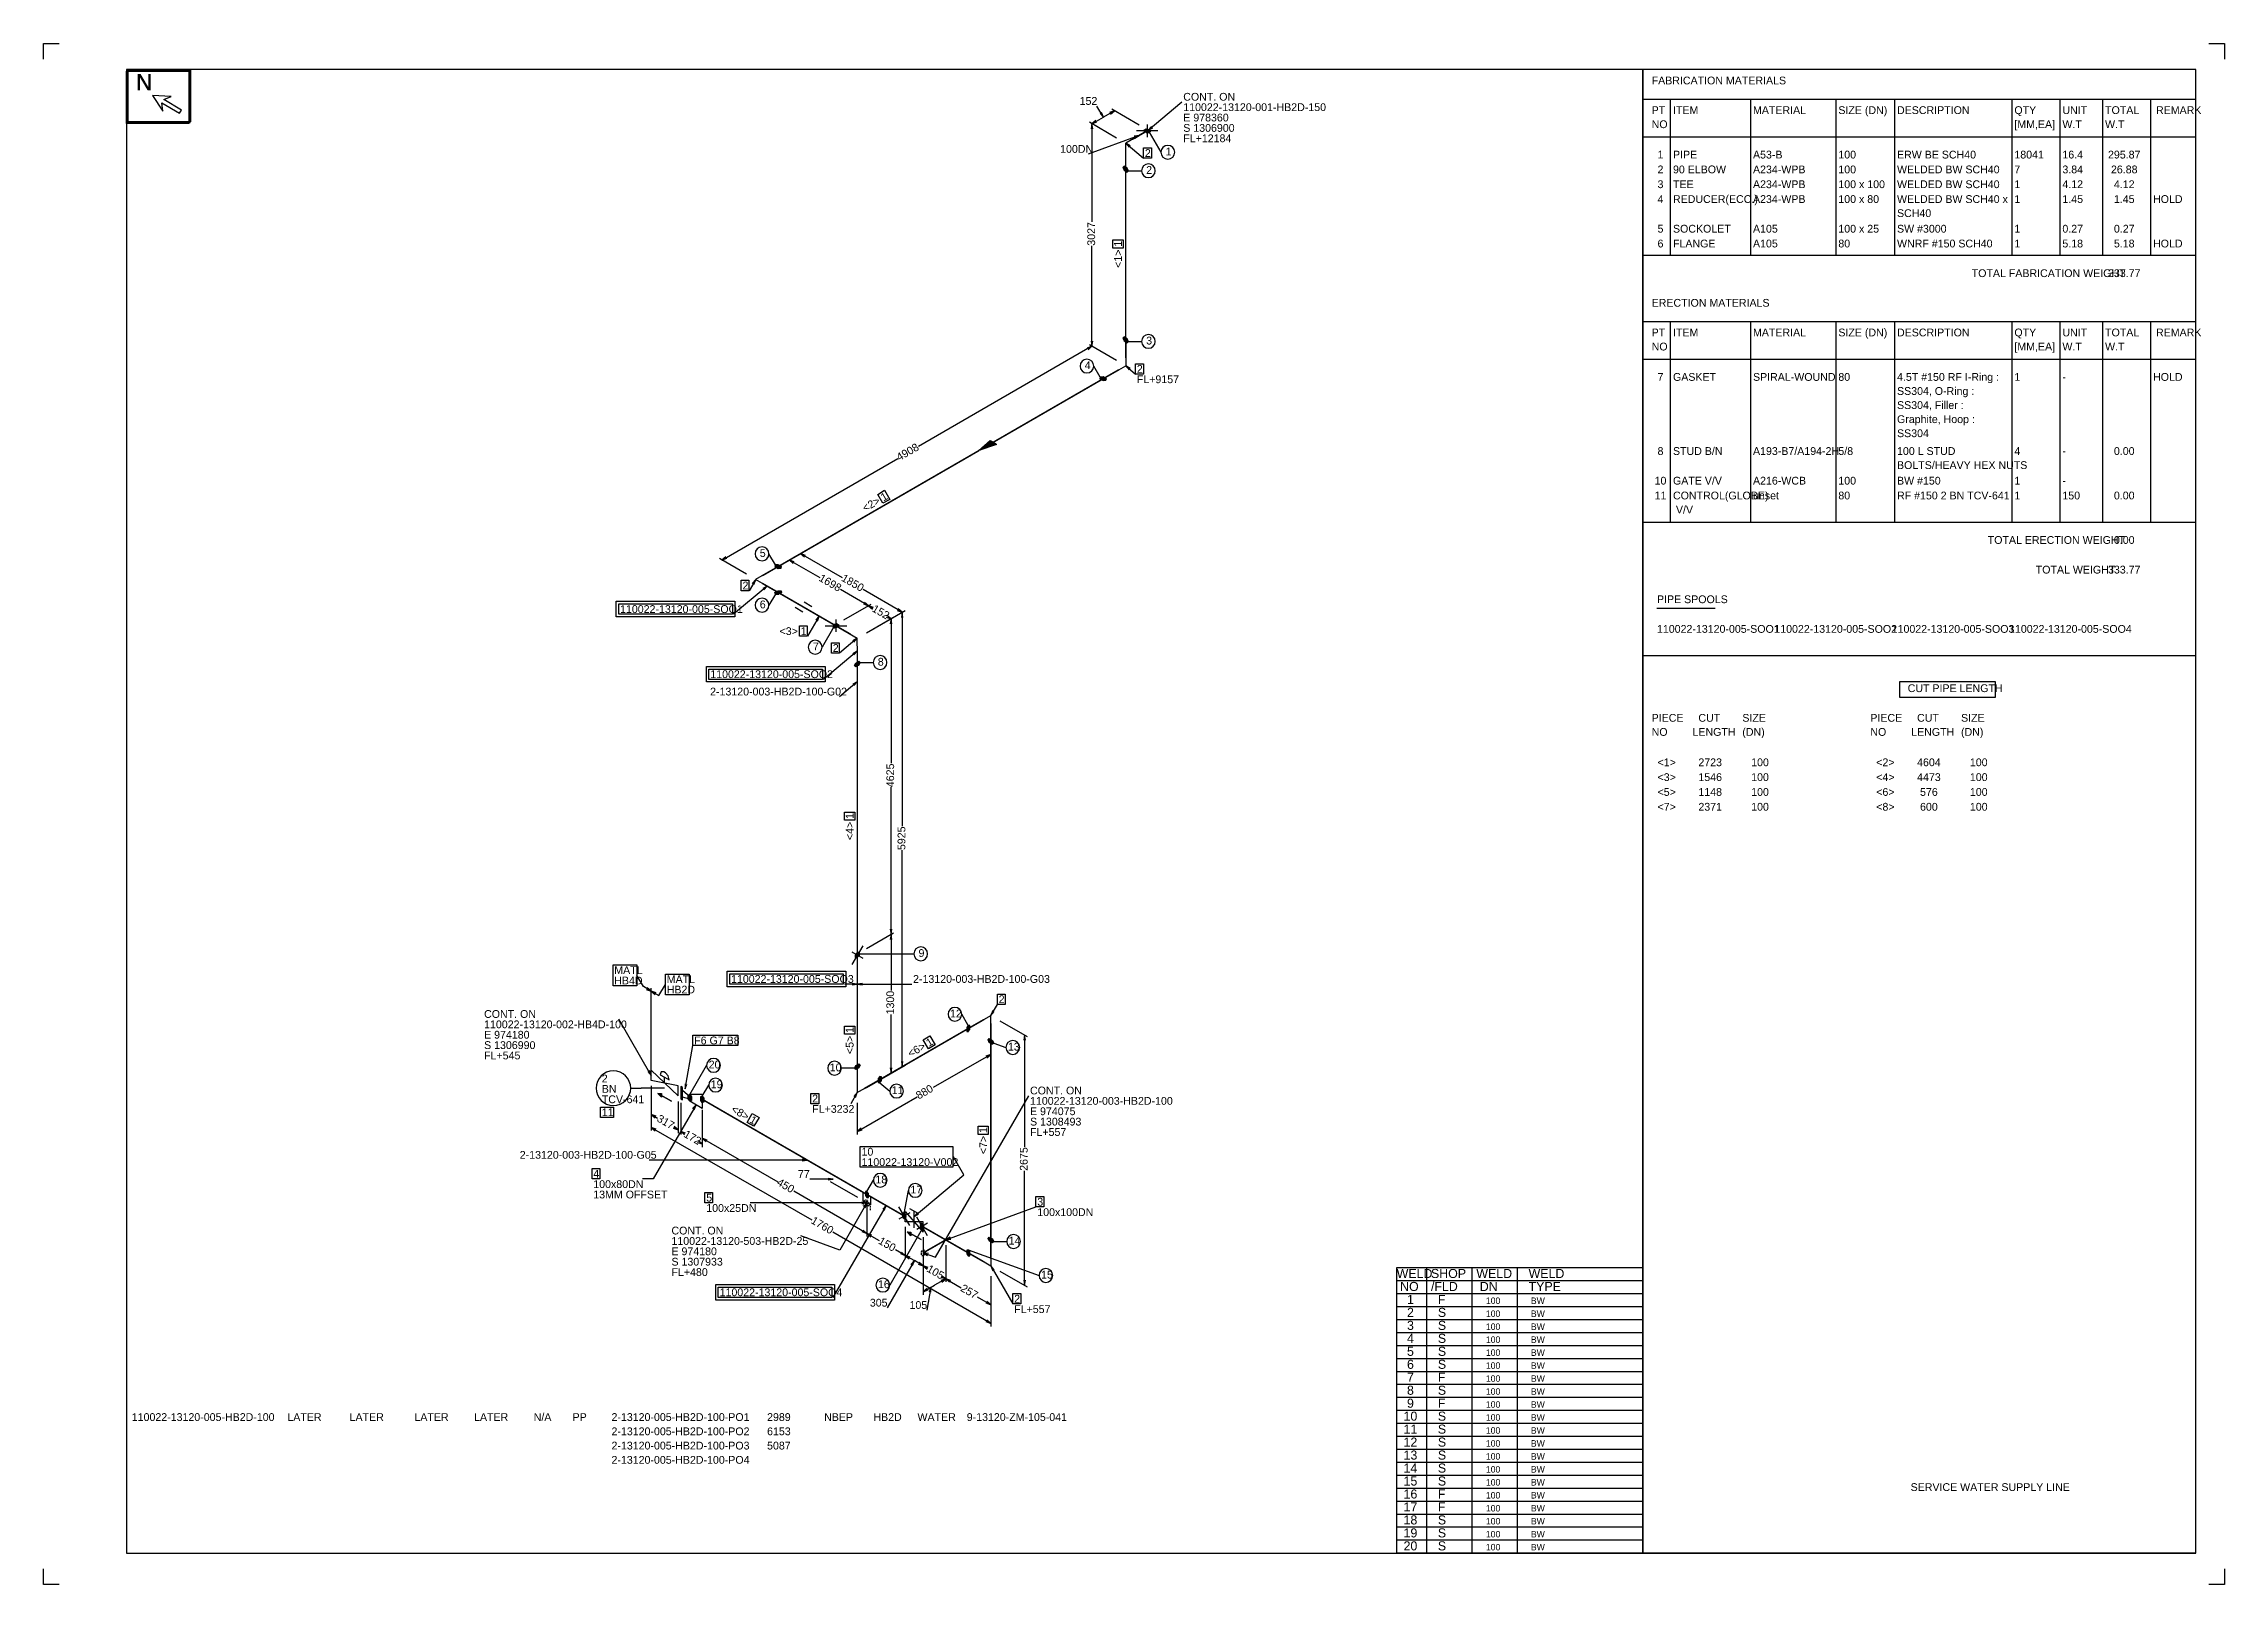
# Model space of a CAD drawing. Extents: x 0 to 841, y 0 to 594.
import ezdxf

# ---------------------------------------------------------------- set-up
doc = ezdxf.new("R2010")
doc.units = 0
doc.header["$MEASUREMENT"] = 0
doc.linetypes.add('GT100', pattern=[1, 0.666667, -0.333333])
doc.layers.add('GT_1', color=7, linetype='Continuous')
doc.styles.add('HTX1', font='O8116901', dxfattribs={"width": 1.02})

msp = doc.modelspace()

# ---------------------------------------------------------------- linework, layer by layer
at = {"color": 3}
for p, q in [((426, 560.6), (417.3, 555.608)), ((417.3, 552.6), (417.3, 555.608)), ((417.3, 479.8), (417.3, 469.792)), ((414.7, 468.3), (417.3, 469.792)), ((283.3, 392.4), (274.586, 387.4)), ((277.2, 385.9), (274.586, 387.4)), ((305.1, 369.8), (313.8, 364.808)), ((313.8, 361.8), (313.8, 364.808)), ((356.6, 214.3), (365.3, 219.292)), ((365.3, 216.3), (365.3, 219.292)), ((313.8, 199.6), (313.8, 189.608)), ((316.4, 191.1), (313.8, 189.608)), ((365.3, 132.8), (365.3, 122.808)), ((362.7, 124.3), (365.3, 122.808))]:
    msp.add_line(p, q, dxfattribs=at)
at = {"layer": 'GT_1', "flags": 128}
for points in [[(0, 588), (0, 594), (6, 594)], [(835, 594), (841, 594), (841, 588)], [(32, 12), (830, 12), (830, 12), (616.7, 12), (616.7, 584), (32, 584), (32, 12)], [(56, 583.2), (56, 563.2), (32, 563.2), (32, 583.4), (56.2, 583.4), (56.2, 563.4), (32.2, 563.4), (32.2, 583.6), (56.4, 583.6), (56.4, 563.6), (32.4, 563.6), (32.4, 583.8), (56.6, 583.8), (56.6, 563.8), (32.6, 563.8), (32.6, 584)], [(830, 12), (830, 584), (616.7, 584), (616.7, 12), (830, 12)], [(42, 574), (46, 568), (45.6, 571.2), (52.4, 567.2), (53.2, 568.4), (46.4, 572.4), (49.2, 573.6), (42, 574)], [(616.7, 572.571), (830, 572.571)], [(627.329, 572.571), (627.329, 512.402)], [(658.186, 572.571), (658.186, 512.402)], [(691.1, 572.571), (691.1, 512.402)], [(713.729, 572.571), (713.729, 512.402)], [(758.986, 572.571), (758.986, 512.402)], [(777.5, 572.571), (777.5, 512.402)], [(793.957, 572.571), (793.957, 512.402)], [(812.471, 572.571), (812.471, 512.402)], [(413.8, 557.6), (403.3, 563.7)], [(413.8, 557.6), (403.3, 563.7)], [(404.3, 563.1), (408.7, 565.6)], [(405.8, 564.4), (404.3, 563.1), (406.2, 563.8)], [(408.7, 565.6), (406.2, 569.9)], [(407.4, 567.1), (408.7, 565.6), (408, 567.5)], [(413, 568.1), (408.7, 565.6)], [(411.5, 566.8), (413, 568.1), (411.1, 567.4)], [(422.5, 562.6), (412, 568.7)], [(426, 560.6), (439, 571.5)], [(422.5, 558.6), (402.8, 551.4)], [(404.6, 561.1), (404.3, 563.1), (404, 561.1)], [(404.3, 563.1), (404.3, 525.3)], [(419, 554.6), (417.3, 555.6), (418.6, 554.1)], [(417.3, 555.6), (424.2, 549.8)], [(420.8, 557.6), (422.5, 558.6), (420.5, 558.3)], [(429.7, 560.4), (421.4, 560.4)], [(426.8, 560.1), (426, 559.6), (424.8, 559.9), (424.3, 560.6), (425.2, 561.1), (426.4, 560.8), (426.8, 560.1)], [(424.3, 560.6), (426.514, 560.6)], [(424.443, 560.4), (426.629, 560.4)], [(424.586, 560.2), (426.743, 560.2)], [(424.66, 560.8), (426.4, 560.8)], [(424.729, 560), (426.64, 560)], [(425.02, 561), (425.6, 561)], [(425.2, 559.8), (426.32, 559.8)], [(425.6, 562.8), (425.6, 558)], [(427.3, 562.1), (426, 560.6), (427.7, 561.6)], [(426.4, 559.9), (430.9, 552.1)], [(616.7, 558.117), (830, 558.117)], [(417.9, 544.5), (418.4, 545), (417.9, 546), (416.7, 546.7), (416.2, 546.2), (416.7, 545.2), (417.9, 544.5)], [(424.2, 553.8), (427.2, 553.8), (427.2, 549.8), (424.2, 549.8), (424.2, 553.8)], [(416.2, 546.2), (417.557, 546.2)], [(416.3, 546), (417.9, 546)], [(416.4, 546.4), (417.214, 546.4)], [(416.4, 545.8), (418, 545.8)], [(416.5, 545.6), (418.1, 545.6)], [(416.6, 545.4), (418.2, 545.4)], [(416.7, 545.2), (418.3, 545.2)], [(417.043, 545), (418.4, 545)], [(417.386, 544.8), (418.2, 544.8)], [(418.4, 545), (423.4, 545)], [(404.3, 477.3), (404.3, 516.1)], [(412.4, 515.2), (412.4, 518.3), (416.3, 518.3), (416.3, 515.2), (412.4, 515.2)], [(616.7, 512.402), (830, 512.402)], [(417.9, 478.7), (418.4, 479.2), (417.9, 480.2), (416.7, 480.9), (416.2, 480.4), (416.7, 479.4), (417.9, 478.7)], [(416.2, 480.4), (417.557, 480.4)], [(416.3, 480.2), (417.9, 480.2)], [(416.4, 480.6), (417.214, 480.6)], [(416.4, 480), (418, 480)], [(416.5, 479.8), (418.1, 479.8)], [(416.6, 479.6), (418.2, 479.6)], [(416.7, 479.4), (418.3, 479.4)], [(616.7, 486.857), (830, 486.857)], [(627.329, 486.857), (627.329, 409.545)], [(658.186, 486.857), (658.186, 409.545)], [(691.1, 486.857), (691.1, 409.545)], [(713.729, 486.857), (713.729, 409.545)], [(758.986, 486.857), (758.986, 409.545)], [(777.5, 486.857), (777.5, 409.545)], [(793.957, 486.857), (793.957, 409.545)], [(812.471, 486.857), (812.471, 409.545)], [(404.3, 477.3), (337.4, 438.7)], [(402.8, 476), (404.3, 477.3), (402.4, 476.6)], [(413.8, 471.8), (403.3, 477.9)], [(413.8, 471.8), (403.3, 477.9)], [(404, 479.3), (404.3, 477.3), (404.6, 479.3)], [(417.043, 479.2), (418.4, 479.2)], [(417.386, 479), (418.2, 479)], [(418.4, 479.2), (423.4, 479.2)], [(616.7, 472.402), (830, 472.402)], [(407.5, 465.4), (405, 469.7)], [(408.6, 464.1), (409.7, 464.2), (409.9, 464.8), (408.6, 465.5), (407.5, 465.4), (407.3, 464.8), (408.6, 464.1)], [(407.3, 464.8), (409.9, 464.8)], [(407.367, 465), (409.529, 465)], [(407.433, 465.2), (409.157, 465.2)], [(407.5, 465.4), (408.786, 465.4)], [(407.671, 464.6), (409.833, 464.6)], [(408.043, 464.4), (409.767, 464.4)], [(408.414, 464.2), (409.7, 464.2)], [(419, 468.8), (417.3, 469.8), (418.6, 468.3)], [(417.3, 469.8), (421.1, 466.6)], [(421.1, 470.6), (424.1, 470.6), (424.1, 466.6), (421.1, 466.6), (421.1, 470.6)], [(366.2, 440.3), (367.5, 439.5), (360.7, 437.1), (365, 441), (367.4, 439.6), (361.2, 437.4), (365.1, 440.9), (367.2, 439.7), (361.8, 437.7), (365.3, 440.8), (367, 439.8), (362.3, 438.1), (365.5, 440.7), (366.9, 439.9), (362.8, 438.3), (365.6, 440.6), (366.7, 440), (363.4, 438.7), (365.8, 440.5), (366.5, 440.1), (363.8, 438.9), (366, 440.4), (366.4, 440.2), (364.4, 439.3), (366.1, 440.3), (366.2, 440.3), (360.7, 437.1)], [(261.6, 394.9), (329.4, 434)], [(321.7, 420.2), (324.3, 421.8), (326.3, 418.3), (323.7, 416.8), (321.7, 420.2)], [(616.7, 409.545), (830, 409.545)], [(271.1, 389.4), (260.6, 395.5)], [(263.1, 396.2), (261.6, 394.9), (263.5, 395.6)], [(278.1, 389.4), (293, 398)], [(278.1, 389.4), (288.6, 395.5)], [(282.2, 393), (279.7, 397.3)], [(293.8, 396.7), (291.9, 397.4), (293.4, 396.1)], [(291.9, 397.4), (308, 388.2)], [(269, 387.1), (272, 387.1), (272, 383.1), (269, 383.1), (269, 387.1)], [(274.6, 387.4), (272.1, 383.1)], [(273.9, 385.5), (274.6, 387.4), (273.3, 385.9)], [(283.3, 391.7), (284.4, 391.8), (284.6, 392.4), (283.3, 393.1), (282.2, 393), (282, 392.4), (283.3, 391.7)], [(282, 392.4), (284.6, 392.4)], [(282.067, 392.6), (284.229, 392.6)], [(282.133, 392.8), (283.857, 392.8)], [(282.2, 393), (283.486, 393)], [(282.371, 392.2), (284.533, 392.2)], [(282.743, 392), (284.467, 392)], [(283.114, 391.8), (284.4, 391.8)], [(289.5, 394.2), (287.6, 394.9), (289.1, 393.6)], [(287.6, 394.9), (299.3, 388.2)], [(220.8, 379), (266.6, 379), (266.6, 373), (220.8, 373), (220.8, 379)], [(279, 384.9), (266, 374)], [(277.7, 383.4), (279, 384.9), (277.3, 383.9)], [(282.2, 381.8), (279.7, 377.5)], [(283.3, 381.7), (282.2, 381.8), (282, 382.4), (283.3, 383.1), (284.4, 383), (284.6, 382.4), (283.3, 381.7)], [(282, 382.4), (284.6, 382.4)], [(282.067, 382.2), (284.229, 382.2)], [(282.133, 382), (283.857, 382)], [(282.2, 381.8), (283.486, 381.8)], [(282.371, 382.6), (284.533, 382.6)], [(282.743, 382.8), (284.467, 382.8)], [(283.114, 383), (284.4, 383)], [(296.3, 376.9), (293.3, 378.7)], [(318.1, 377.3), (307.3, 383.5)], [(331.1, 374.8), (316, 383.5)], [(316.2, 378), (318.1, 377.3), (316.6, 378.6)], [(221.8, 378), (265.6, 378), (265.6, 374), (221.8, 374), (221.8, 378)], [(289.8, 376.7), (292.8, 374.9)], [(299.1, 373.3), (294.6, 365.5)], [(298.4, 371.4), (299.1, 373.3), (297.8, 371.8)], [(304.3, 369.3), (305.1, 368.8), (306.3, 369.1), (306.8, 369.8), (305.9, 370.3), (304.7, 370), (304.3, 369.3)], [(305.5, 372), (305.5, 367.2)], [(305.5, 370.2), (306.08, 370.2)], [(308.6, 371.8), (319.1, 377.9)], [(308.6, 371.8), (319.1, 377.9)], [(317.3, 366.8), (332.2, 375.4)], [(317.3, 366.8), (332.2, 375.4)], [(317.3, 366.8), (327.8, 372.9)], [(317.3, 366.8), (327.8, 372.9)], [(320, 376.6), (318.1, 377.3), (319.6, 376)], [(318.1, 377.3), (319.8, 376.3)], [(324.9, 372.9), (326.8, 372.3), (325.2, 373.5)], [(326.8, 372.3), (326, 372.7)], [(327.1, 370.3), (326.8, 372.3), (326.5, 370.3)], [(326.8, 372.3), (326.8, 316.6)], [(329.2, 375.5), (331.1, 374.8), (329.6, 376.1)], [(331.4, 372.8), (331.1, 374.8), (330.8, 372.8)], [(331.1, 374.8), (331.1, 292.3)], [(644.626, 376.257), (622.186, 376.257)], [(291.5, 369.5), (294.5, 369.5), (294.5, 365.5), (291.5, 365.5), (291.5, 369.5)], [(304.7, 369.1), (300.2, 361.3)], [(301.4, 369.6), (309.7, 369.6)], [(303.8, 363), (306.8, 363), (306.8, 359), (303.8, 359), (303.8, 363)], [(304.357, 369.4), (306.514, 369.4)], [(304.46, 369.2), (306.371, 369.2)], [(304.471, 369.6), (306.657, 369.6)], [(304.586, 369.8), (306.8, 369.8)], [(304.7, 370), (306.44, 370)], [(304.78, 369), (305.9, 369)], [(313.8, 364.8), (306.9, 359)], [(312.5, 363.3), (313.8, 364.8), (312.1, 363.8)], [(255.6, 353.9), (301.4, 353.9), (301.4, 347.9), (255.6, 347.9), (255.6, 353.9)], [(313.8, 359.8), (300.8, 348.9)], [(312.5, 358.3), (313.8, 359.8), (312.1, 358.8)], [(313.2, 353.7), (312.7, 354.2), (313.2, 355.2), (314.4, 355.9), (314.9, 355.4), (314.4, 354.4), (313.2, 353.7)], [(312.7, 354.2), (314.057, 354.2)], [(312.8, 354.4), (314.4, 354.4)], [(312.9, 354.6), (314.5, 354.6)], [(312.9, 354), (313.714, 354)], [(313, 354.8), (314.6, 354.8)], [(313.1, 355), (314.7, 355)], [(313.2, 355.2), (314.8, 355.2)], [(313.543, 355.4), (314.9, 355.4)], [(313.886, 355.6), (314.7, 355.6)], [(314.9, 355.4), (319.9, 355.4)], [(616.7, 358.117), (830, 358.117)], [(256.6, 352.9), (300.4, 352.9), (300.4, 348.9), (256.6, 348.9), (256.6, 352.9)], [(313.8, 348), (306.9, 342.2)], [(312.5, 346.5), (313.8, 348), (312.1, 347)], [(715.786, 348.029), (752.557, 348.029), (752.557, 341.971), (715.786, 341.971), (715.786, 348.029)], [(326.8, 250.6), (326.8, 307.3)], [(308.9, 294.6), (308.9, 297.7), (312.8, 297.7), (312.8, 294.6), (308.9, 294.6)], [(331.1, 199.6), (331.1, 283.1)], [(326.5, 252.6), (326.8, 250.6), (327.1, 252.6)], [(315.9, 246.2), (311.7, 239)], [(317.3, 245.1), (327.8, 251.2)], [(317.3, 245.1), (327.8, 251.2)], [(327.1, 248.6), (326.8, 250.6), (326.5, 248.6)], [(326.8, 250.6), (326.8, 229)], [(219.6, 238.8), (228.8, 238.8), (228.8, 230.8), (219.6, 230.8), (219.6, 238.8)], [(263.6, 236.4), (309.4, 236.4), (309.4, 230.4), (263.6, 230.4), (263.6, 236.4)], [(311.7, 243.8), (315.9, 241.4)], [(313, 242.6), (313, 241.7), (313.8, 241.7), (314.6, 242.6), (314.6, 243.6), (313.8, 243.6), (313, 242.6)], [(313, 242.6), (314.6, 242.6)], [(313, 242.4), (314.422, 242.4)], [(313, 242.2), (314.244, 242.2)], [(313, 242), (314.067, 242)], [(313, 241.8), (313.889, 241.8)], [(313.16, 242.8), (314.6, 242.8)], [(313.32, 243), (314.6, 243)], [(313.48, 243.2), (314.6, 243.2)], [(313.64, 243.4), (314.6, 243.4)], [(313.8, 243.6), (314.6, 243.6)], [(314.6, 243.1), (335.6, 243.1)], [(231.3, 230.5), (228.8, 234.8)], [(234.3, 228.7), (231.3, 230.5)], [(232.4, 229.4), (234.3, 228.7), (232.8, 230)], [(234.3, 198.2), (234.3, 229.9)], [(234.3, 198.2), (234.3, 229.9)], [(236.2, 228), (234.3, 228.7), (235.8, 227.4)], [(234.3, 228.7), (237.3, 227)], [(237.3, 227), (239.8, 231.3)], [(239.8, 235.3), (249, 235.3), (249, 227.3), (239.8, 227.3), (239.8, 235.3)], [(264.6, 235.4), (308.4, 235.4), (308.4, 231.4), (264.6, 231.4), (264.6, 235.4)], [(313.8, 231.4), (308.8, 231.4)], [(311.8, 231.1), (313.8, 231.4), (311.8, 231.7)], [(315.8, 231.7), (313.8, 231.4), (315.8, 231.1)], [(313.8, 231.4), (334.8, 231.4)], [(367.8, 227.6), (370.8, 227.6), (370.8, 223.6), (367.8, 223.6), (367.8, 227.6)], [(326.8, 197.1), (326.8, 219.7)], [(356.6, 215.5), (354.1, 219.8)], [(365.3, 219.3), (367.8, 223.6)], [(366, 221.2), (365.3, 219.3), (366.6, 220.8)], [(234.3, 196.2), (221.8, 217.9)], [(250.4, 211.7), (267.7, 211.7), (267.7, 207.7), (250.4, 207.7), (250.4, 211.7)], [(308.9, 212.1), (308.9, 215.2), (312.8, 215.2), (312.8, 212.1), (308.9, 212.1)], [(339.2, 209.9), (341.8, 211.5), (343.8, 208), (341.2, 206.5), (339.2, 209.9)], [(357.2, 215.4), (356.6, 215.5), (356, 214.7), (356, 213.2), (356.6, 213.1), (357.2, 213.9), (357.2, 215.4)], [(356, 214.6), (357.2, 214.6)], [(356, 214.4), (357.2, 214.4)], [(356, 214.2), (357.2, 214.2)], [(356, 214), (357.2, 214)], [(356, 213.8), (357.125, 213.8)], [(356, 213.6), (356.975, 213.6)], [(356, 213.4), (356.825, 213.4)], [(356, 213.2), (356.675, 213.2)], [(356.075, 214.8), (357.2, 214.8)], [(356.225, 215), (357.2, 215)], [(356.375, 215.2), (357.2, 215.2)], [(356.525, 215.4), (357.2, 215.4)], [(364.7, 208.9), (364.2, 209.9), (364.7, 210.4), (365.9, 209.7), (366.4, 208.7), (365.9, 208.2), (364.7, 208.9)], [(365.3, 215.3), (365.3, 203.1)], [(368.8, 217.3), (379.3, 211.2)], [(378.6, 209.8), (378.3, 211.8), (378, 209.8)], [(378.3, 211.8), (378.3, 168.7)], [(247.4, 191), (250.4, 207.7)], [(365.3, 204.3), (343.1, 191.5)], [(363.8, 203), (365.3, 204.3), (363.4, 203.6)], [(364.25, 209.8), (365.729, 209.8)], [(364.3, 210), (365.386, 210)], [(364.35, 209.6), (365.95, 209.6)], [(364.45, 209.4), (366.05, 209.4)], [(364.5, 210.2), (365.043, 210.2)], [(364.55, 209.2), (366.15, 209.2)], [(364.65, 209), (366.25, 209)], [(364.871, 208.8), (366.35, 208.8)], [(365.214, 208.6), (366.3, 208.6)], [(365.557, 208.4), (366.1, 208.4)], [(366.4, 208.7), (371.1, 207)], [(233, 197.7), (234.3, 196.2), (233.6, 198.1)], [(244.7, 190.2), (244.7, 192.2), (234.3, 194.3), (234.3, 198.2), (244.7, 188.3), (244.7, 190.2)], [(239.5, 193.2), (239.5, 195.5), (241.2, 194.5), (240.9, 196), (239.8, 197.2), (239.2, 197.6), (238.1, 197.6), (237.8, 196.5), (239.5, 195.5)], [(249.2, 188.8), (255.7, 200.1)], [(312.7, 199), (307.7, 199)], [(313.2, 198.5), (312.7, 199), (313.2, 200), (314.4, 200.7), (314.9, 200.2), (314.4, 199.2), (313.2, 198.5)], [(312.7, 199), (314.057, 199)], [(312.8, 199.2), (314.4, 199.2)], [(312.9, 199.4), (314.5, 199.4)], [(312.9, 198.8), (313.714, 198.8)], [(313, 199.6), (314.6, 199.6)], [(313.1, 199.8), (314.7, 199.8)], [(313.2, 200), (314.8, 200)], [(313.543, 200.2), (314.9, 200.2)], [(313.886, 200.4), (314.7, 200.4)], [(317.3, 191.6), (332.2, 200.2)], [(317.3, 191.6), (327.8, 197.7)], [(323.1, 195.7), (322.5, 195.8), (321.9, 195), (321.9, 193.5), (322.5, 193.4), (323.1, 194.2), (323.1, 195.7)], [(321.9, 195), (323.1, 195)], [(321.9, 194.8), (323.1, 194.8)], [(321.9, 194.6), (323.1, 194.6)], [(321.9, 194.4), (323.1, 194.4)], [(321.9, 194.2), (323.1, 194.2)], [(321.9, 194), (322.95, 194)], [(321.9, 193.8), (322.8, 193.8)], [(321.9, 193.6), (322.65, 193.6)], [(322.05, 195.2), (323.1, 195.2)], [(322.2, 195.4), (323.1, 195.4)], [(322.35, 195.6), (323.1, 195.6)], [(326.5, 199.1), (326.8, 197.1), (327.1, 199.1)], [(330.8, 201.6), (331.1, 199.6), (331.4, 201.6)], [(226.4, 191.3), (230.5, 191.3)], [(239.5, 191.3), (230.5, 191.3)], [(234.3, 192.2), (234.3, 180)], [(234.3, 192.2), (234.3, 175)], [(242.2, 186.3), (236.9, 189.3), (238.3, 189.2), (238.3, 187.8), (236.9, 189.3), (242.2, 186.3)], [(244.7, 186.2), (244.7, 174)], [(246.4, 189.2), (246.4, 191.6), (245.7, 192), (245.7, 187.2), (246.4, 186.8), (246.4, 189.2)], [(245.7, 185.6), (245.7, 173.4)], [(246.4, 190.5), (249.2, 188.1), (249.2, 187.1), (246.4, 187.8)], [(247.4, 193), (247.4, 191), (248.1, 192.9)], [(248.6, 188.7), (249.2, 188.8), (249.8, 188), (249.8, 186.5), (249.2, 186.4), (248.6, 187.2), (248.6, 188.7)], [(248.6, 188.6), (249.35, 188.6)], [(248.6, 188.4), (249.5, 188.4)], [(248.6, 188.2), (249.65, 188.2)], [(248.6, 188), (249.8, 188)], [(248.6, 187.8), (249.8, 187.8)], [(248.6, 187.6), (249.8, 187.6)], [(248.6, 187.4), (249.8, 187.4)], [(248.6, 187.2), (249.8, 187.2)], [(248.75, 187), (249.8, 187)], [(248.9, 186.8), (249.8, 186.8)], [(249.05, 186.6), (249.8, 186.6)], [(254, 187), (254, 183.5), (249.2, 186.3), (249.2, 189), (254, 189), (254, 187)], [(253.4, 188.1), (254, 188.2), (254.6, 187.4), (254.6, 185.9), (254, 185.8), (253.4, 186.6), (253.4, 188.1)], [(253.4, 188), (254.15, 188)], [(253.4, 187.8), (254.3, 187.8)], [(253.4, 187.6), (254.45, 187.6)], [(253.4, 187.4), (254.6, 187.4)], [(253.4, 187.2), (254.6, 187.2)], [(253.4, 187), (254.6, 187)], [(253.4, 186.8), (254.6, 186.8)], [(253.4, 186.6), (254.6, 186.6)], [(253.55, 186.4), (254.6, 186.4)], [(253.7, 186.2), (254.6, 186.2)], [(253.85, 186), (254.6, 186)], [(254, 188.2), (256.5, 192.5)], [(295.9, 189.3), (298.9, 189.3), (298.9, 185.3), (295.9, 185.3), (295.9, 189.3)], [(313.8, 189.6), (311.3, 185.3)], [(313.1, 187.7), (313.8, 189.6), (312.5, 188.1)], [(313.8, 174.6), (336.9, 187.9)], [(313.8, 185.6), (313.8, 173.4)], [(322.5, 193.4), (326.3, 190.2)], [(339.2, 127.8), (343.9, 126.1), (379.9, 188.4)], [(214.7, 184), (219.8, 184), (219.8, 180), (214.7, 180), (214.7, 184)], [(251.6, 184.9), (235.1, 156.3), (231, 156.3)], [(236.2, 180.5), (234.3, 181.2), (235.8, 179.9)], [(234.3, 181.2), (236.8, 179.7)], [(250.9, 183), (251.6, 184.9), (250.3, 183.4)], [(254, 183), (254, 170.8)], [(254, 180.8), (254, 168.6)], [(273.3, 181.5), (275.9, 180), (273.9, 176.6), (271.3, 178.1), (273.3, 181.5)], [(236.2, 175.5), (234.3, 176.2), (235.8, 174.9)], [(234.3, 176.2), (296.2, 140.5)], [(242.8, 175.9), (244.7, 175.2), (243.2, 176.5)], [(244.7, 175.2), (243.1, 176.1)], [(247.6, 173.9), (245.7, 174.6), (247.2, 173.3)], [(245.7, 174.6), (247.2, 173.7)], [(252.1, 170.4), (254, 169.8), (252.4, 171)], [(254, 169.8), (253.4, 170.1)], [(255.9, 171.3), (254, 172), (255.5, 170.7)], [(254, 172), (283.1, 155.2)], [(315.3, 175.9), (313.8, 174.6), (315.7, 175.3)], [(314.9, 168.8), (350.6, 168.8), (350.6, 160.8), (314.9, 160.8), (314.9, 168.8)], [(360.4, 173.5), (360.4, 176.6), (364.3, 176.6), (364.3, 173.5), (360.4, 173.5)], [(211.5, 160.3), (214.5, 160.3), (214.5, 156.3), (211.5, 156.3), (211.5, 160.3)], [(294.5, 163.6), (233.5, 163.6)], [(292.5, 163.3), (294.5, 163.6), (292.5, 163.9)], [(335.7, 141.8), (354.9, 157.9), (350.9, 164.8)], [(317.5, 135.3), (289.3, 151.6)], [(304.5, 156.2), (295.5, 156.2)], [(302.5, 155.9), (304.5, 156.2), (302.5, 156.5)], [(314, 152.3), (303.5, 158.4)], [(314, 149.1), (303.5, 155.2)], [(316.9, 149.9), (317.5, 149.1), (318.1, 149.2), (318.1, 150.7), (317.5, 151.5), (316.9, 151.4), (316.9, 149.9)], [(316.9, 151.4), (317.575, 151.4)], [(317.5, 151.5), (320, 155.8)], [(331.9, 143), (333.5, 151.9)], [(378.3, 115.3), (378.3, 159.4)], [(255, 151.1), (258, 151.1), (258, 147.1), (255, 147.1), (255, 151.1)], [(317.5, 147.1), (272.5, 147.1)], [(317.5, 147.1), (307, 128.9), (292, 134.4)], [(324.9, 146.1), (304.4, 110.6)], [(315.5, 146.8), (317.5, 147.1), (315.5, 147.4)], [(317.5, 150.3), (318.9, 149.5), (318.9, 146.3), (316.1, 147.9), (316.1, 151.1), (317.5, 150.3)], [(316.8, 145.2), (317.5, 147.1), (316.2, 145.6)], [(316.9, 151.2), (317.725, 151.2)], [(316.9, 151), (317.875, 151)], [(316.9, 150.8), (318.025, 150.8)], [(316.9, 150.6), (318.1, 150.6)], [(316.9, 150.4), (318.1, 150.4)], [(316.9, 150.2), (318.1, 150.2)], [(316.9, 150), (318.1, 150)], [(316.975, 149.8), (318.1, 149.8)], [(317.125, 149.6), (318.1, 149.6)], [(317.275, 149.4), (318.1, 149.4)], [(317.425, 149.2), (318.1, 149.2)], [(317.5, 148.3), (317.5, 134.1)], [(317.5, 146.3), (317.5, 134.1)], [(324.2, 144.2), (324.9, 146.1), (323.6, 144.6)], [(334, 138.4), (329.8, 145.6)], [(334, 143.2), (329.8, 140.8)], [(332.3, 142.8), (331.5, 143.2), (331.1, 142.5), (331.5, 141.3), (332.3, 140.8), (332.7, 141.6), (332.3, 142.8)], [(331.386, 143), (331.9, 143)], [(339.2, 137.8), (339.2, 139.8), (332.3, 139.8), (332.3, 143.8), (339.2, 135.8), (339.2, 137.8)], [(337.5, 142.8), (334, 144.8)], [(335.7, 137.4), (335.7, 143.8)], [(337, 143.3), (335.7, 141.8), (337.4, 142.8)], [(347.9, 132.8), (382.7, 145.5)], [(382.7, 149.5), (385.7, 149.5), (385.7, 145.5), (382.7, 145.5), (382.7, 149.5)], [(365.3, 100.6), (304.3, 135.8)], [(315.6, 136), (317.5, 135.3), (316, 136.6)], [(319.4, 134.6), (317.5, 135.3), (319, 134)], [(317.5, 135.3), (322.2, 132.6)], [(338.8, 137.1), (326.3, 115.4)], [(331.133, 142.4), (332.433, 142.4)], [(331.157, 142.6), (332.367, 142.6)], [(331.2, 142.2), (332.5, 142.2)], [(331.267, 142), (332.567, 142)], [(331.271, 142.8), (332.3, 142.8)], [(331.333, 141.8), (332.633, 141.8)], [(331.4, 141.6), (332.7, 141.6)], [(331.467, 141.4), (332.6, 141.4)], [(331.66, 141.2), (332.5, 141.2)], [(332.3, 137.8), (332.3, 125.6)], [(332.3, 137.8), (332.3, 125.6)], [(338.4, 132.9), (333.1, 135.9), (334.5, 135.8), (334.5, 134.4), (333.1, 135.9), (338.4, 132.9)], [(340.9, 134.4), (336.7, 141.6)], [(340.9, 139.2), (336.7, 136.8)], [(339.2, 138.8), (338.4, 139.2), (338, 138.5), (338.4, 137.3), (339.2, 136.8), (339.6, 137.6), (339.2, 138.8)], [(338.033, 138.4), (339.333, 138.4)], [(338.057, 138.6), (339.267, 138.6)], [(338.1, 138.2), (339.4, 138.2)], [(338.167, 138), (339.467, 138)], [(338.171, 138.8), (339.2, 138.8)], [(338.233, 137.8), (339.533, 137.8)], [(338.286, 139), (338.8, 139)], [(338.3, 137.6), (339.6, 137.6)], [(338.367, 137.4), (339.5, 137.4)], [(338.56, 137.2), (339.4, 137.2)], [(332.3, 126.8), (328.5, 129)], [(330.4, 127.5), (332.3, 126.8), (330.8, 128.1)], [(334.2, 126.1), (332.3, 126.8), (333.8, 125.5)], [(332.3, 126.8), (335.8, 124.8)], [(339.2, 133.8), (339.2, 121.6)], [(339.2, 133.8), (339.2, 121.6)], [(341.2, 127.5), (339.2, 127.8), (340.9, 126.8)], [(349.6, 133.8), (347.9, 132.8), (349.9, 133.1)], [(347.9, 130.8), (347.9, 116.6)], [(347.9, 130.8), (347.9, 116.6)], [(347.9, 130.8), (347.9, 116.6)], [(356, 127.4), (356.6, 126.6), (357.2, 126.7), (357.2, 128.2), (356.6, 129), (356, 128.9), (356, 127.4)], [(356, 128.8), (356.75, 128.8)], [(356, 128.6), (356.9, 128.6)], [(356, 128.4), (357.05, 128.4)], [(356, 128.2), (357.2, 128.2)], [(356, 128), (357.2, 128)], [(356, 127.8), (357.2, 127.8)], [(356, 127.6), (357.2, 127.6)], [(356, 127.4), (357.2, 127.4)], [(356.15, 127.2), (357.2, 127.2)], [(356.3, 127), (357.2, 127)], [(356.45, 126.8), (357.2, 126.8)], [(356.6, 129), (383.9, 119.1)], [(364.7, 132.4), (364.2, 133.4), (364.7, 133.9), (365.9, 133.2), (366.4, 132.2), (365.9, 131.7), (364.7, 132.4)], [(364.2, 133.4), (365.557, 133.4)], [(364.3, 133.2), (365.9, 133.2)], [(364.4, 133.6), (365.214, 133.6)], [(364.4, 133), (366, 133)], [(364.5, 132.8), (366.1, 132.8)], [(364.6, 132.6), (366.2, 132.6)], [(364.7, 132.4), (366.3, 132.4)], [(365.043, 132.2), (366.4, 132.2)], [(365.386, 132), (366.2, 132)], [(366.4, 132.2), (371.4, 132.2)], [(335.8, 124.8), (325.3, 106.6)], [(335.1, 122.9), (335.8, 124.8), (334.5, 123.3)], [(339.2, 122.8), (335.8, 124.8)], [(337.3, 123.5), (339.2, 122.8), (337.7, 124.1)], [(339.2, 123.8), (339.2, 111.6)], [(341.1, 122.1), (339.2, 122.8), (340.7, 121.5)], [(339.2, 122.8), (340.9, 121.8)], [(347.9, 117.8), (343.6, 115.3)], [(346, 118.4), (347.9, 117.8), (346.3, 119)], [(346.4, 116.5), (347.9, 117.8), (346, 117.1)], [(347.9, 117.8), (347.1, 118.2)], [(349.8, 117.1), (347.9, 117.8), (349.4, 116.5)], [(347.9, 117.8), (353.9, 114.3)], [(366.6, 121.3), (365.3, 122.8), (366, 120.9)], [(365.3, 122.8), (373.8, 108.1)], [(365.3, 118.8), (365.3, 106.6)], [(368.8, 120.8), (379.3, 114.7)], [(616.7, 122), (521.7, 122), (521.7, 12)], [(533.3, 122), (533.3, 117)], [(550.8, 122), (550.8, 117)], [(568.3, 122), (568.3, 117)], [(259.2, 115.6), (305, 115.6), (305, 109.6), (259.2, 109.6), (259.2, 115.6)], [(260.2, 114.6), (304, 114.6), (304, 110.6), (260.2, 110.6), (260.2, 114.6)], [(339.2, 112.8), (343.6, 115.3)], [(340.7, 114.1), (339.2, 112.8), (341.1, 113.5)], [(342.2, 114.6), (340.6, 105.7)], [(342.2, 112.6), (342.2, 114.6), (341.5, 112.7)], [(365.3, 107.8), (360.2, 110.7)], [(365.3, 116.6), (365.3, 99.4)], [(373.8, 112.1), (376.8, 112.1), (376.8, 108.1), (373.8, 108.1), (373.8, 112.1)], [(378, 117.3), (378.3, 115.3), (378.6, 117.3)], [(616.7, 117), (521.7, 117)], [(616.7, 112), (521.7, 112)], [(533.3, 117), (533.3, 112)], [(533.3, 112), (533.3, 107)], [(550.8, 117), (550.8, 112)], [(550.8, 112), (550.8, 107)], [(568.3, 117), (568.3, 112)], [(568.3, 112), (568.3, 107)], [(363.4, 108.5), (365.3, 107.8), (363.8, 109.1)], [(363.4, 101.3), (365.3, 100.6), (363.8, 101.9)], [(616.7, 107), (521.7, 107)], [(616.7, 102), (521.7, 102)], [(533.3, 107), (533.3, 102)], [(533.3, 102), (533.3, 97)], [(550.8, 107), (550.8, 102)], [(550.8, 102), (550.8, 97)], [(568.3, 107), (568.3, 102)], [(568.3, 102), (568.3, 97)], [(616.7, 97), (521.7, 97)], [(533.3, 97), (533.3, 92)], [(550.8, 97), (550.8, 92)], [(568.3, 97), (568.3, 92)], [(616.7, 92), (521.7, 92)], [(616.7, 87), (521.7, 87)], [(533.3, 92), (533.3, 87)], [(533.3, 87), (533.3, 82)], [(550.8, 92), (550.8, 87)], [(550.8, 87), (550.8, 82)], [(568.3, 92), (568.3, 87)], [(568.3, 87), (568.3, 82)], [(616.7, 82), (521.7, 82)], [(616.7, 77), (521.7, 77)], [(533.3, 82), (533.3, 77)], [(533.3, 77), (533.3, 72)], [(550.8, 82), (550.8, 77)], [(550.8, 77), (550.8, 72)], [(568.3, 82), (568.3, 77)], [(568.3, 77), (568.3, 72)], [(616.7, 72), (521.7, 72)], [(533.3, 72), (533.3, 67)], [(550.8, 72), (550.8, 67)], [(568.3, 72), (568.3, 67)], [(616.7, 67), (521.7, 67)], [(616.7, 62), (521.7, 62)], [(533.3, 67), (533.3, 62)], [(533.3, 62), (533.3, 57)], [(550.8, 67), (550.8, 62)], [(550.8, 62), (550.8, 57)], [(568.3, 67), (568.3, 62)], [(568.3, 62), (568.3, 57)], [(616.7, 57), (521.7, 57)], [(616.7, 52), (521.7, 52)], [(533.3, 57), (533.3, 52)], [(533.3, 52), (533.3, 47)], [(550.8, 57), (550.8, 52)], [(550.8, 52), (550.8, 47)], [(568.3, 57), (568.3, 52)], [(568.3, 52), (568.3, 47)], [(616.7, 47), (521.7, 47)], [(533.3, 47), (533.3, 42)], [(550.8, 47), (550.8, 42)], [(568.3, 47), (568.3, 42)], [(616.7, 42), (521.7, 42)], [(616.7, 37), (521.7, 37)], [(533.3, 42), (533.3, 37)], [(533.3, 37), (533.3, 32)], [(550.8, 42), (550.8, 37)], [(550.8, 37), (550.8, 32)], [(568.3, 42), (568.3, 37)], [(568.3, 37), (568.3, 32)], [(616.7, 32), (521.7, 32)], [(616.7, 27), (521.7, 27)], [(533.3, 32), (533.3, 27)], [(533.3, 27), (533.3, 22)], [(550.8, 32), (550.8, 27)], [(550.8, 27), (550.8, 22)], [(568.3, 32), (568.3, 27)], [(568.3, 27), (568.3, 22)], [(616.7, 22), (521.7, 22)], [(616.7, 17), (521.7, 17)], [(533.3, 22), (533.3, 17)], [(533.3, 17), (533.3, 12)], [(550.8, 22), (550.8, 17)], [(550.8, 17), (550.8, 12)], [(568.3, 22), (568.3, 17)], [(568.3, 17), (568.3, 12)], [(616.7, 12), (521.7, 12)], [(6, 0), (0, 0), (0, 6)], [(841, 6), (841, 0), (835, 0)]]:
    msp.add_lwpolyline(points, dxfattribs=at)
at = {"layer": 'GT_1', "color": 3, "const_width": 0.6, "flags": 128}
for points in [[(426, 560.6), (419.9, 557.1)], [(417.3, 552.6), (417.3, 545.6)], [(417.3, 545.6), (417.3, 479.8)], [(417.3, 479.8), (417.3, 472.8)], [(408.6, 464.8), (366.2, 440.3)], [(414.7, 468.3), (408.6, 464.8)], [(360.7, 437.1), (283.3, 392.4)], [(283.3, 392.4), (277.2, 388.9)], [(277.2, 385.9), (283.3, 382.4)], [(283.3, 382.4), (293, 376.8)], [(293, 376.8), (305.1, 369.8)], [(305.1, 369.8), (311.2, 366.3)], [(313.8, 361.8), (313.8, 354.8)], [(313.8, 354.8), (313.8, 341.1)], [(313.8, 341.1), (313.8, 243.1)], [(313.8, 243.1), (313.8, 219.7)], [(313.8, 219.7), (313.8, 199.6)], [(322.5, 194.6), (356.6, 214.3)], [(356.6, 214.3), (362.7, 217.8)], [(365.3, 216.3), (365.3, 209.3)], [(365.3, 209.3), (365.3, 132.8)], [(313.8, 199.6), (313.8, 192.6)], [(316.4, 191.1), (322.5, 194.6)], [(283.2, 170.1), (254, 187)], [(317.5, 150.3), (283.2, 170.1)], [(332.3, 141.8), (317.5, 150.3)], [(347.9, 132.8), (339.2, 137.8)], [(347.9, 132.8), (339.2, 127.8)], [(356.6, 127.8), (347.9, 132.8)], [(362.7, 124.3), (356.6, 127.8)], [(365.3, 132.8), (365.3, 125.8)]]:
    msp.add_lwpolyline(points, dxfattribs=at)
at = {"layer": 'GT_1', "flags": 128}
for points in [[(428.714, 545, 1), (423.4, 545, 1), (428.714, 545)], [(436.214, 552.1, 1), (430.9, 552.1, 1), (436.214, 552.1)], [(428.714, 479.2, 1), (423.4, 479.2, 1), (428.714, 479.2)], [(399.686, 469.7, 1), (405, 469.7, 1), (399.686, 469.7)], [(274.386, 397.3, 1), (279.7, 397.3, 1), (274.386, 397.3)], [(274.386, 377.5, 1), (279.7, 377.5, 1), (274.386, 377.5)], [(294.886, 361.3, 1), (300.2, 361.3, 1), (294.886, 361.3)], [(325.214, 355.4, 1), (319.9, 355.4, 1), (325.214, 355.4)], [(340.914, 243.1, 1), (335.6, 243.1, 1), (340.914, 243.1)], [(348.786, 219.8, 1), (354.1, 219.8, 1), (348.786, 219.8)], [(261.014, 200.1, 1), (255.7, 200.1, 1), (261.014, 200.1)], [(376.414, 207, 1), (371.1, 207, 1), (376.414, 207)], [(213.057, 191.3, 1), (226.4, 191.3, 1), (213.057, 191.3)], [(261.814, 192.5, 1), (256.5, 192.5, 1), (261.814, 192.5)], [(302.386, 199, 1), (307.7, 199, 1), (302.386, 199)], [(331.614, 190.2, 1), (326.3, 190.2, 1), (331.614, 190.2)], [(325.314, 155.8, 1), (320, 155.8, 1), (325.314, 155.8)], [(338.814, 151.9, 1), (333.5, 151.9, 1), (338.814, 151.9)], [(376.714, 132.2, 1), (371.4, 132.2, 1), (376.714, 132.2)], [(320.986, 115.4, 1), (326.3, 115.4, 1), (320.986, 115.4)], [(389.214, 119.1, 1), (383.9, 119.1, 1), (389.214, 119.1)]]:
    msp.add_lwpolyline(points, format="xyb", dxfattribs=at)
at = {"layer": 'GT_1', "linetype": 'GT100', "flags": 128}
for points in [[(318.9, 144.3), (318.9, 146.3), (316.1, 147.9), (316.1, 145.9)], [(318.1, 146), (318.6, 146.5), (318.1, 147.5), (316.9, 148.2), (316.4, 147.7), (316.9, 146.7), (318.1, 146)], [(338.6, 128.2), (339.2, 129), (339.8, 128.9), (339.8, 127.4), (339.2, 126.6), (338.6, 126.7), (338.6, 128.2)]]:
    msp.add_lwpolyline(points, dxfattribs=at)

# ---------------------------------------------------------------- texts
for s, p in [('100', (556.2, 108.1)), ('  BW', (571.7, 108.1)), ('100', (556.2, 103.1)), ('  BW', (571.7, 103.1)), ('100', (556.2, 98.1)), ('100', (556.2, 93.1)), ('  BW', (571.7, 98.1)), ('  BW', (571.7, 93.1)), ('100', (556.2, 88.1)), ('100', (556.2, 83.1)), ('  BW', (571.7, 88.1)), ('  BW', (571.7, 83.1)), ('100', (556.2, 78.1)), ('  BW', (571.7, 78.1)), ('100', (556.2, 73.1)), ('100', (556.2, 68.1)), ('  BW', (571.7, 73.1)), ('  BW', (571.7, 68.1)), ('100', (556.2, 63.1)), ('100', (556.2, 58.1)), ('  BW', (571.7, 63.1)), ('  BW', (571.7, 58.1)), ('100', (556.2, 53.1)), ('100', (556.2, 48.1)), ('  BW', (571.7, 53.1)), ('  BW', (571.7, 48.1)), ('100', (556.2, 43.1)), ('  BW', (571.7, 43.1)), ('100', (556.2, 38.1)), ('100', (556.2, 33.1)), ('  BW', (571.7, 38.1)), ('  BW', (571.7, 33.1)), ('100', (556.2, 28.1)), ('100', (556.2, 23.1)), ('  BW', (571.7, 28.1)), ('  BW', (571.7, 23.1)), ('100', (556.2, 18.1)), ('  BW', (571.7, 18.1)), ('100', (556.2, 13.1)), ('  BW', (571.7, 13.1))]:
    msp.add_text(s, height=2.5).set_placement(p)
at = {"layer": 'GT_1', "style": 'HTX1', "width": 1.02}
for s, height, p in [('N', 6.25, (35.6, 576)), ('N', 6.25, (35.8, 576)), ('FABRICATION MATERIALS', 3, (620.129, 578.286)), ('152', 3, (399.529, 570.4)), ('CONT. ON', 3, (439.5, 572)), ('110022-13120-001-HB2D-150', 3, (439.5, 568)), ('E 978360', 3, (439.5, 564)), ('PT', 3, (620.129, 566.857)), ('NO', 3, (620.129, 561.429)), ('ITEM', 3, (628.357, 566.857)), ('MATERIAL', 3, (659.214, 566.857)), ('SIZE (DN)', 3, (692.129, 566.857)), ('DESCRIPTION', 3, (714.757, 566.857)), ('QTY', 3, (760.014, 566.857)), ('[MM,EA]', 3, (760.014, 561.429)), ('W.T', 3, (778.529, 561.429)), ('UNIT', 3, (778.529, 566.857)), ('W.T', 3, (794.986, 561.429)), ('TOTAL', 3, (794.986, 566.857)), (' REMARK', 3, (813.5, 566.857)), ('S 1306900', 3, (439.5, 560)), ('FL+12184', 3, (439.5, 556)), ('100DN', 3, (392.014, 551.9)), ('2', 3, (424.7, 550.3)), ('2', 3, (425.2, 543.8)), ('1', 3, (432.7, 550.9)), ('  2', 3, (620.129, 544)), ('  1', 3, (620.129, 549.714)), ('90 ELBOW', 3, (628.357, 544)), ('PIPE', 3, (628.357, 549.714)), ('A53-B', 3, (659.214, 549.714)), ('A234-WPB', 3, (659.214, 544)), ('100', 3, (692.129, 549.714)), ('100', 3, (692.129, 544)), ('WELDED BW SCH40', 3, (714.757, 544)), ('ERW BE SCH40', 3, (714.757, 549.714)), ('7', 3, (760.014, 544)), ('18041', 3, (760.014, 549.714)), ('3.84', 3, (778.529, 544)), ('16.4', 3, (778.529, 549.714)), (' 295.87', 3, (794.986, 549.714)), ('  26.88', 3, (794.986, 544)), ('  3', 3, (620.129, 538.286)), ('TEE', 3, (628.357, 538.286)), ('A234-WPB', 3, (659.214, 538.286)), ('100 x 100', 3, (692.129, 538.286)), ('WELDED BW SCH40', 3, (714.757, 538.286)), ('1', 3, (760.014, 538.286)), ('4.12', 3, (778.529, 538.286)), ('   4.12', 3, (794.986, 538.286)), ('  4', 3, (620.129, 532.571)), ('REDUCER(ECC.)', 3, (628.357, 532.571)), ('A234-WPB', 3, (659.214, 532.571)), ('100 x 80', 3, (692.129, 532.571)), ('WELDED BW SCH40 x', 3, (714.757, 532.571)), ('SCH40', 3, (714.757, 527.143)), ('1', 3, (760.014, 532.571)), ('1.45', 3, (778.529, 532.571)), ('   1.45', 3, (794.986, 532.571)), ('HOLD', 3, (813.5, 532.571)), ('  5', 3, (620.129, 521.143)), ('SOCKOLET', 3, (628.357, 521.143)), ('A105', 3, (659.214, 521.143)), ('100 x 25', 3, (692.129, 521.143)), ('SW #3000', 3, (714.757, 521.143)), ('1', 3, (760.014, 521.143)), ('0.27', 3, (778.529, 521.143)), ('   0.27', 3, (794.986, 521.143)), ('  6', 3, (620.129, 515.429)), ('FLANGE', 3, (628.357, 515.429)), ('A105', 3, (659.214, 515.429)), ('80', 3, (692.129, 515.429)), ('WNRF #150 SCH40', 3, (714.757, 515.429)), ('1', 3, (760.014, 515.429)), ('5.18', 3, (778.529, 515.429)), ('   5.18', 3, (794.986, 515.429)), ('HOLD', 3, (813.5, 515.429)), ('TOTAL FABRICATION WEIGHT', 3, (743.557, 504)), (' 333.77', 3, (794.986, 504)), ('ERECTION MATERIALS', 3, (620.129, 492.571)), ('3', 3, (425.2, 478)), ('PT', 3, (620.129, 481.143)), ('ITEM', 3, (628.357, 481.143)), ('MATERIAL', 3, (659.214, 481.143)), ('SIZE (DN)', 3, (692.129, 481.143)), ('DESCRIPTION', 3, (714.757, 481.143)), ('QTY', 3, (760.014, 481.143)), ('UNIT', 3, (778.529, 481.143)), ('TOTAL', 3, (794.986, 481.143)), (' REMARK', 3, (813.5, 481.143)), ('4', 3, (401.486, 468.5)), ('NO', 3, (620.129, 475.714)), ('[MM,EA]', 3, (760.014, 475.714)), ('W.T', 3, (778.529, 475.714)), ('W.T', 3, (794.986, 475.714)), ('2', 3, (421.6, 467.1)), ('FL+9157', 3, (421.6, 463.1)), ('  7', 3, (620.129, 464)), ('GASKET', 3, (628.357, 464)), ('SPIRAL-WOUND', 3, (659.214, 464)), ('80', 3, (692.129, 464)), ('4.5T #150 RF I-Ring :', 3, (714.757, 464)), ('1', 3, (760.014, 464)), ('-', 3, (778.529, 464)), ('HOLD', 3, (813.5, 464)), ('SS304, O-Ring :', 3, (714.757, 458.571)), ('SS304, Filler :', 3, (714.757, 453.143)), ('Graphite, Hoop :', 3, (714.757, 447.714)), ('  8', 3, (620.129, 435.429)), ('STUD B/N', 3, (628.357, 435.429)), ('A193-B7/A194-2H', 3, (659.214, 435.429)), ('5/8', 3, (692.129, 435.429)), ('SS304', 3, (714.757, 442.286)), ('100 L STUD', 3, (714.757, 435.429)), ('4', 3, (760.014, 435.429)), ('   0.00', 3, (794.986, 435.429)), ('BOLTS/HEAVY HEX NUTS', 3, (714.757, 430)), ('-', 3, (778.529, 435.429)), (' 10', 3, (620.129, 424)), (' 11', 3, (620.129, 418.286)), ('GATE V/V', 3, (628.357, 424)), ('CONTROL(GLOBE)', 3, (628.357, 418.286)), ('A216-WCB', 3, (659.214, 424)), ('unset', 3, (659.214, 418.286)), ('80', 3, (692.129, 418.286)), ('100', 3, (692.129, 424)), ('BW #150', 3, (714.757, 424)), ('RF #150 2 BN TCV-641', 3, (714.757, 418.286)), ('1', 3, (760.014, 424)), ('1', 3, (760.014, 418.286)), ('-', 3, (778.529, 424)), ('150', 3, (778.529, 418.286)), ('   0.00', 3, (794.986, 418.286)), (' V/V', 3, (628.357, 412.857)), ('TOTAL ERECTION WEIGHT', 3, (749.729, 401.143)), ('   0.00', 3, (794.986, 401.143)), ('5', 3, (276.186, 396.1)), ('TOTAL WEIGHT', 3, (768.243, 389.714)), (' 333.77', 3, (794.986, 389.714)), ('2', 3, (269.543, 383.6)), ('6', 3, (276.186, 376.3)), ('PIPE SPOOLS', 3, (622.186, 378.286)), ('110022-13120-005-SOO1', 3, (222.3, 374.5)), ('<3>', 3, (283.814, 366)), ('1', 3, (291.974, 366)), ('7', 3, (296.686, 360.1)), ('2', 3, (304.343, 359.5)), ('110022-13120-005-SOO1', 3, (622.186, 366.857)), ('110022-13120-005-SOO2', 3, (667.443, 366.857)), ('110022-13120-005-SOO3', 3, (712.7, 366.857)), ('110022-13120-005-SOO4', 3, (757.957, 366.857)), ('8', 3, (321.7, 354.2)), ('2-13120-003-HB2D-100-G02', 3, (257.029, 342.7)), ('110022-13120-005-SOO2', 3, (257.1, 349.4)), ('CUT PIPE LENGTH', 3, (718.871, 344)), ('PIECE', 3, (620.129, 332.571)), ('NO', 3, (620.129, 327.143)), ('   LENGTH', 3, (632.471, 327.143)), ('     CUT', 3, (632.471, 332.571)), ('SIZE', 3, (655.1, 332.571)), ('(DN)', 3, (655.1, 327.143)), ('PIECE', 3, (704.471, 332.571)), ('NO', 3, (704.471, 327.143)), ('   LENGTH', 3, (716.814, 327.143)), ('     CUT', 3, (716.814, 332.571)), ('SIZE', 3, (739.443, 332.571)), ('(DN)', 3, (739.443, 327.143)), ('  <1>', 3, (620.129, 315.429)), ('  <3>', 3, (620.129, 309.714)), ('     2723', 3, (632.471, 315.429)), ('     1546', 3, (632.471, 309.714)), ('   100', 3, (655.1, 315.429)), ('   100', 3, (655.1, 309.714)), ('  <2>', 3, (704.471, 315.429)), ('  <4>', 3, (704.471, 309.714)), ('     4604', 3, (716.814, 315.429)), ('     4473', 3, (716.814, 309.714)), ('   100', 3, (739.443, 315.429)), ('   100', 3, (739.443, 309.714)), ('  <5>', 3, (620.129, 304)), ('     1148', 3, (632.471, 304)), ('   100', 3, (655.1, 304)), ('  <6>', 3, (704.471, 304)), ('      576', 3, (716.814, 304)), ('   100', 3, (739.443, 304)), ('  <7>', 3, (620.129, 298.286)), ('     2371', 3, (632.471, 298.286)), ('   100', 3, (655.1, 298.286)), ('  <8>', 3, (704.471, 298.286)), ('      600', 3, (716.814, 298.286)), ('   100', 3, (739.443, 298.286)), ('9', 3, (337.4, 241.9)), ('MATL', 3, (220.071, 235.3)), ('HB4D', 3, (220.071, 231.3)), ('MATL', 3, (240.3, 231.8)), ('HB2D', 3, (240.3, 227.8)), ('110022-13120-005-SOO3', 3, (265.1, 231.9)), ('2-13120-003-HB2D-100-G03', 3, (335.3, 231.9)), ('2', 3, (368.3, 224.1)), ('CONT. ON', 3, (169.871, 218.4)), ('12', 3, (349.557, 218.6)), ('110022-13120-002-HB4D-100', 3, (169.871, 214.4)), ('E 974180', 3, (169.871, 210.4)), ('F6 G7 B8', 3, (250.9, 208.2)), ('S 1306990', 3, (169.871, 206.4)), ('FL+545', 3, (169.871, 202.4)), ('20', 3, (256.471, 198.9)), ('13', 3, (371.871, 205.8)), ('2', 3, (215.257, 193.514)), ('19', 3, (257.271, 191.3)), ('10', 3, (303.157, 197.8)), ('TCV-641', 3, (215.257, 185.514)), ('BN', 3, (215.257, 189.514)), ('2', 3, (296.4, 185.8)), ('11', 3, (327.071, 189)), ('CONT. ON', 3, (380.4, 188.9)), ('110022-13120-003-HB2D-100', 3, (380.4, 184.9)), ('11', 3, (215.257, 180.514)), ('FL+3232', 3, (296.4, 181.8)), ('S 1308493', 3, (380.4, 176.9)), ('E 974075', 3, (380.4, 180.9)), ('10', 3, (315.429, 165.3)), ('FL+557', 3, (380.4, 172.9)), ('2-13120-003-HB2D-100-G05', 3, (183.629, 164.1)), ('4', 3, (211.971, 156.8)), ('110022-13120-V002', 3, (315.429, 161.3)), ('100x80DN', 3, (211.971, 152.8)), ('13MM OFFSET', 3, (211.971, 148.8)), ('77', 3, (290.886, 156.7)), ('18', 3, (320.771, 154.6)), ('17', 3, (334.271, 150.7)), ('5', 3, (255.543, 147.6)), ('100x25DN', 3, (255.543, 143.6)), ('3', 3, (383.2, 146)), ('100x100DN', 3, (383.2, 142)), ('CONT. ON', 3, (242.129, 134.9)), ('110022-13120-503-HB2D-25', 3, (242.129, 130.9)), ('E 974180', 3, (242.129, 126.9)), ('14', 3, (372.171, 131)), ('S 1307933', 3, (242.129, 122.9)), ('FL+480', 3, (242.129, 118.9)), ('15', 3, (384.671, 117.9)), ('WELD', 3.5, (521.8, 118.1)), (' SHOP', 3.5, (533.7, 118.1)), (' WELD', 3.5, (551.2, 118.1)), ('   WELD', 3.5, (568.7, 118.1)), ('110022-13120-005-SOO4', 3, (260.7, 111.1)), ('305', 3, (318.629, 107.1)), ('16', 3, (321.757, 114.2)), ('2', 3, (374.3, 108.6)), (' NO', 3.5, (521.8, 113.1)), ('   1', 3.5, (521.8, 108.1)), (' /FLD', 3.5, (533.7, 113.1)), ('   F', 3.5, (533.7, 108.1)), ('  DN', 3.5, (551.2, 113.1)), ('   TYPE', 3.5, (568.7, 113.1)), ('105', 3, (333.929, 106.2)), ('FL+557', 3, (374.3, 104.6)), ('   3', 3.5, (521.8, 98.1)), ('   2', 3.5, (521.8, 103.1)), ('   S', 3.5, (533.7, 103.1)), ('   S', 3.5, (533.7, 98.1)), ('   4', 3.5, (521.8, 93.1)), ('   S', 3.5, (533.7, 93.1)), ('   5', 3.5, (521.8, 88.1)), ('   6', 3.5, (521.8, 83.1)), ('   S', 3.5, (533.7, 88.1)), ('   S', 3.5, (533.7, 83.1)), ('   8', 3.5, (521.8, 73.1)), ('   7', 3.5, (521.8, 78.1)), ('   S', 3.5, (533.7, 73.1)), ('   F', 3.5, (533.7, 78.1)), ('   9', 3.5, (521.8, 68.1)), ('   F', 3.5, (533.7, 68.1)), ('110022-13120-005-HB2D-100', 3, (34, 63)), ('LATER', 3, (94, 63)), ('LATER', 3, (118, 63)), ('LATER', 3, (143, 63)), ('LATER', 3, (166, 63)), ('N/A', 3, (189, 63)), ('PP', 3, (204, 63)), ('2-13120-005-HB2D-100-PO1', 3, (219, 63)), ('2-13120-005-HB2D-100-PO2', 3, (219, 57.5)), ('2989', 3, (279, 63)), ('6153', 3, (279, 57.5)), ('NBEP', 3, (301, 63)), ('HB2D', 3, (320, 63)), ('WATER', 3, (337, 63)), ('9-13120-ZM-105-041', 3, (356, 63)), ('  10', 3.5, (521.8, 63.1)), ('  11', 3.5, (521.8, 58.1)), ('   S', 3.5, (533.7, 63.1)), ('   S', 3.5, (533.7, 58.1)), ('2-13120-005-HB2D-100-PO3', 3, (219, 52)), ('5087', 3, (279, 52)), ('  12', 3.5, (521.8, 53.1)), ('  13', 3.5, (521.8, 48.1)), ('   S', 3.5, (533.7, 53.1)), ('   S', 3.5, (533.7, 48.1)), ('2-13120-005-HB2D-100-PO4', 3, (219, 46.5)), ('  14', 3.5, (521.8, 43.1)), ('   S', 3.5, (533.7, 43.1)), ('  15', 3.5, (521.8, 38.1)), ('  16', 3.5, (521.8, 33.1)), ('   S', 3.5, (533.7, 38.1)), ('   F', 3.5, (533.7, 33.1)), ('SERVICE WATER SUPPLY LINE', 3, (720, 36)), ('  17', 3.5, (521.8, 28.1)), ('  18', 3.5, (521.8, 23.1)), ('   S', 3.5, (533.7, 23.1)), ('   F', 3.5, (533.7, 28.1)), ('  19', 3.5, (521.8, 18.1)), ('   S', 3.5, (533.7, 18.1)), ('  20', 3.5, (521.8, 13.1)), ('   S', 3.5, (533.7, 13.1))]:
    msp.add_text(s, height=height, dxfattribs=at).set_placement(p)
for s, rotation, p in [('3027', 90, (405.51, 516.086)), ('1', 90, (415.85, 515.717)), ('<1>', 90, (415.85, 507.557)), ('4908', 30, (329.997, 433.004)), ('1', 30, (323.888, 417.464)), ('<2>', 30, (316.821, 413.384)), ('1698', 330, (298.677, 387.118)), ('1850', 330, (307.357, 387.118)), ('152', 330, (319.168, 375.304)), ('4625', 90, (327.99, 307.336)), ('1', 90, (312.35, 295.117)), ('<4>', 90, (312.35, 286.957)), ('5925', 90, (332.321, 283.086)), ('1300', 90, (327.99, 219.736)), ('1', 90, (312.35, 212.617)), ('<5>', 90, (312.35, 204.457)), ('1', 30, (341.388, 207.164)), ('<6>', 30, (334.321, 203.084)), ('880', 30, (337.478, 186.868)), ('317', 330, (236.228, 178.704)), ('<8>', 330, (264.871, 182.327)), ('1', 330, (271.938, 178.247)), ('172', 330, (246.578, 172.704)), ('1', 90, (363.85, 174.017)), ('<7>', 90, (363.85, 165.857)), ('2675', 90, (379.49, 159.436)), ('450', 330, (282.478, 154.154)), ('1760', 330, (295.637, 139.418)), ('150', 330, (321.628, 131.554)), ('105', 330, (340.278, 120.804)), ('257', 330, (353.328, 113.304))]:
    msp.add_text(s, height=3, rotation=rotation, dxfattribs=at).set_placement(p)

doc.saveas('drawing.dxf')
